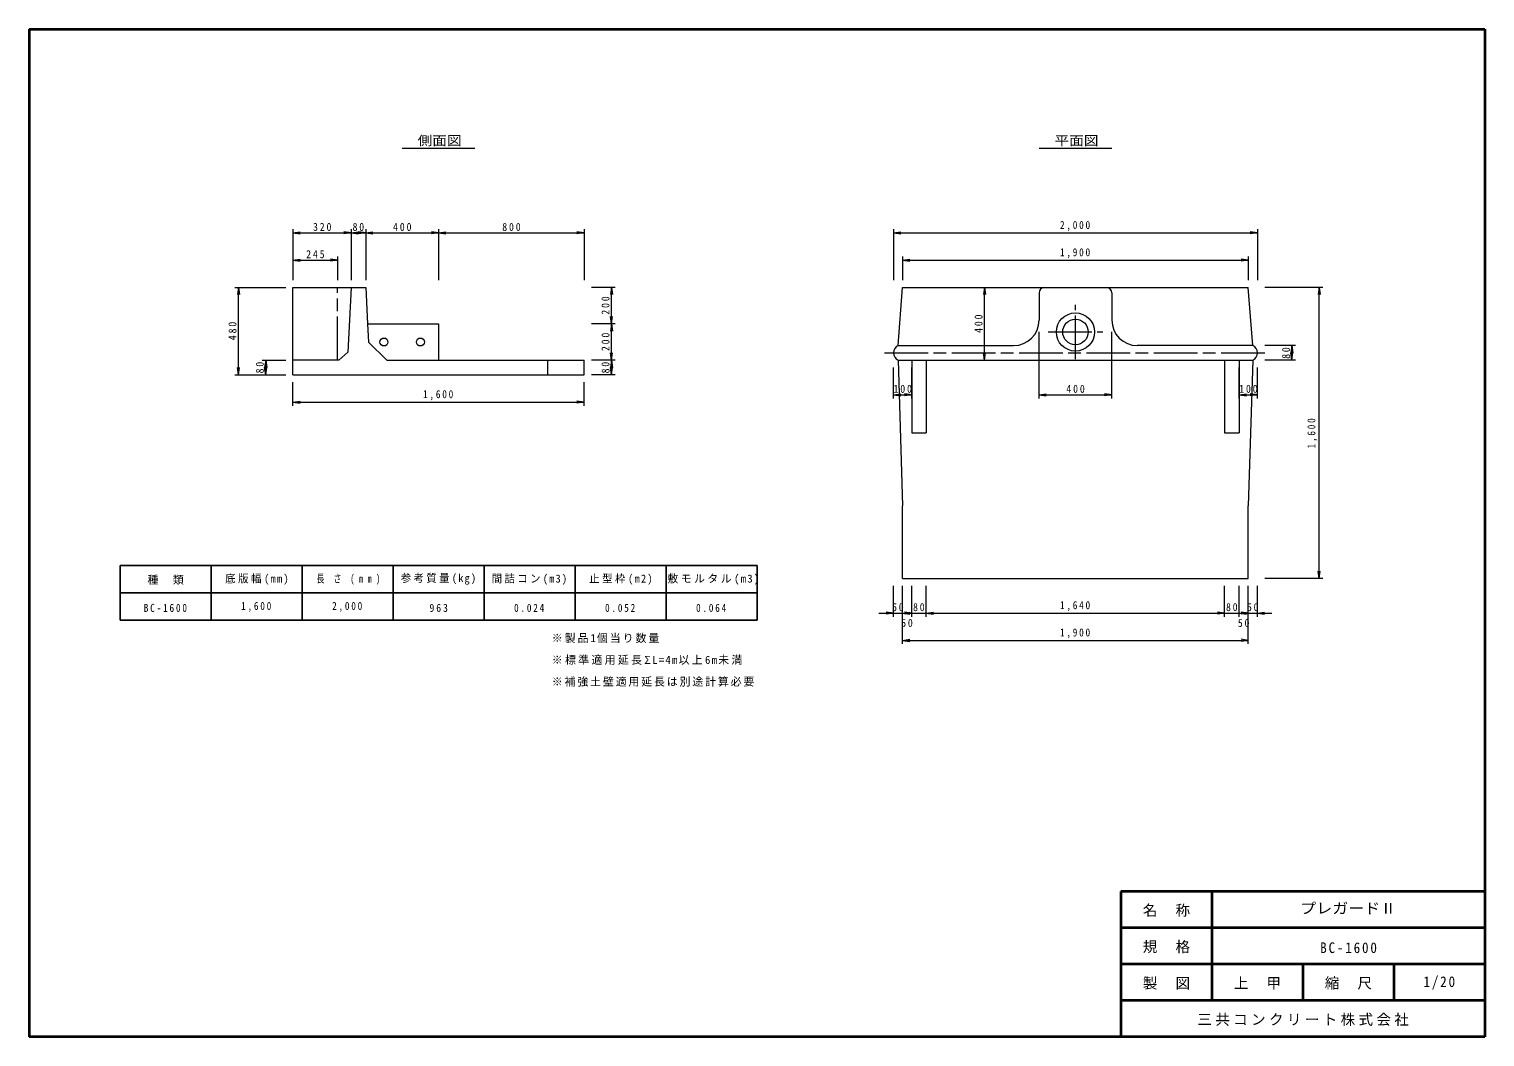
# Model space of a CAD drawing. Units: millimetres, scale not verified. Extents: x 200 to 8200, y 200 to 5740.
import ezdxf
from ezdxf.enums import TextEntityAlignment as Align

# ---------------------------------------------------------------- set-up
doc = ezdxf.new("R2010")
doc.units = ezdxf.units.MM
doc.header["$LTSCALE"] = 20
doc.linetypes.add('CHAIN', pattern=[18.5, 12, -1.5, 3.5, -1.5])
for name, color, linetype, lineweight in [('0-0ﾚｲﾔ', 2, 'Continuous', 18), ('0-1ﾚｲﾔ', 4, 'Continuous', 9), ('0-2ﾚｲﾔ', 7, 'CHAIN', 18), ('0-3ﾚｲﾔ', 3, 'Continuous', 25), ('_0-e_', 2, 'Continuous', 35)]:
    doc.layers.add(name, color=color, linetype=linetype, lineweight=lineweight)
doc.layers.add('0-4ﾚｲﾔ', color=7, linetype='Continuous')
doc.layers.add('_0-f_', color=3, linetype='Continuous')
doc.styles.add('ＭＳ ゴシック', font='')
doc.styles.get('ＭＳ ゴシック').set_extended_font_data('MS Gothic')

msp = doc.modelspace()

# ---------------------------------------------------------------- linework, layer by layer
at = {"layer": '0-0ﾚｲﾔ'}
for p, q in [((1650, 4319.96), (2050, 4319.96)), ((1650, 3839.95), (1650, 4319.96)), ((1970, 4319.96), (1952.25, 3964.97)), ((2050, 4319.96), (2060, 4119.95)), ((4975.08, 3999.99), (5000.09, 4319.96)), ((5000.09, 4319.96), (6899.91, 4319.96)), ((5750.02, 4289.96), (5750.02, 4139.97)), ((6149.98, 4289.96), (6149.98, 4139.97)), ((6924.92, 3999.99), (6899.91, 4319.96)), ((2060, 4119.95), (2065, 4019.95)), ((2060, 4119.95), (2450, 4119.95)), ((2450, 4119.95), (2450, 3919.96)), ((2065, 4019.95), (2165, 3919.96)), ((1952.25, 3964.97), (1902.5, 3919.96)), ((4975.08, 3999.99), (5610.03, 3999.99)), ((6924.92, 3999.99), (6289.97, 3999.99)), ((1902.5, 3919.96), (1650, 3919.96)), ((2165, 3919.96), (3250, 3919.96)), ((3050, 3839.95), (3050, 3919.96)), ((3250, 3839.95), (3250, 3919.96)), ((4975.08, 3919.99), (6924.92, 3919.99)), ((4975.08, 3919.99), (5000.09, 3119.96)), ((5050.08, 3919.99), (5050.08, 3520.02)), ((5130.08, 3919.99), (5130.08, 3520.02)), ((6769.92, 3919.99), (6769.92, 3520.02)), ((6849.92, 3919.99), (6849.92, 3520.02)), ((6924.92, 3919.99), (6899.91, 3119.96)), ((1650, 3839.95), (3250, 3839.95)), ((5050.08, 3520.02), (5130.08, 3520.02)), ((6769.92, 3520.02), (6849.92, 3520.02)), ((5000.09, 2719.96), (5000.09, 3119.96)), ((6899.91, 2719.96), (6899.91, 3119.96)), ((5000.09, 2719.96), (6899.91, 2719.96))]:
    msp.add_line(p, q, dxfattribs=at)
for centre, radius in [((5950, 4074.97), 104.99), ((5950, 4074.97), 69.99), ((2150, 4019.95), 21.93), ((2350, 4019.95), 21.93)]:
    msp.add_circle(centre, radius, dxfattribs=at)
for centre, radius, start, end in [((5780.02, 4289.96), 30, 90, 180), ((6119.98, 4289.96), 30, 0, 90), ((5610.03, 4139.97), 139.99, 270, 0), ((6289.97, 4139.97), 139.99, 180, 270), ((4994.59, 3959.99), 44.5, 115.99907, 244.00093), ((6905.41, 3959.99), 44.5, 295.99907, 64.00093)]:
    msp.add_arc(centre, radius, start, end, dxfattribs=at)
at = {"layer": '0-1ﾚｲﾔ', "color": 7, "lineweight": 18}
for p, q in [((2250, 5086.36), (2650, 5086.36)), ((5750, 5086.36), (6150, 5086.36))]:
    msp.add_line(p, q, dxfattribs=at)
at = {"layer": '0-1ﾚｲﾔ'}
for p, q in [((1650, 4639.96), (1650, 4359.96)), ((1650, 4619.96), (1689.61, 4625.53)), ((1650, 4619.96), (1970, 4619.96)), ((1650, 4619.96), (1689.61, 4614.39)), ((1970, 4619.96), (1930.39, 4625.53)), ((1970, 4619.96), (1930.39, 4614.39)), ((1970, 4639.96), (1970, 4359.96)), ((1970, 4619.96), (2009.61, 4625.53)), ((1970, 4619.96), (2050, 4619.96)), ((1970, 4619.96), (2009.61, 4614.39)), ((2050, 4619.96), (2010.39, 4625.53)), ((2050, 4619.96), (2010.39, 4614.39)), ((2050, 4639.96), (2050, 4359.96)), ((2050, 4619.96), (2089.61, 4625.53)), ((2050, 4619.96), (2450, 4619.96)), ((2050, 4619.96), (2089.61, 4614.39)), ((2450, 4619.96), (2410.39, 4625.53)), ((2450, 4619.96), (2410.39, 4614.39)), ((2450, 4639.96), (2450, 4359.96)), ((2450, 4619.96), (2489.61, 4625.53)), ((2450, 4619.96), (3250, 4619.96)), ((2450, 4619.96), (2489.61, 4614.39)), ((3250, 4619.96), (3210.39, 4625.53)), ((3250, 4619.96), (3210.39, 4614.39)), ((3250, 4639.96), (3250, 4359.96)), ((4950.05, 4639.96), (4950.05, 4359.96)), ((4950.05, 4619.96), (4989.66, 4625.52)), ((4950.05, 4619.96), (6949.87, 4619.96)), ((4950.05, 4619.96), (4989.66, 4614.39)), ((6949.87, 4619.96), (6910.26, 4625.52)), ((6949.87, 4619.96), (6910.26, 4614.39)), ((6949.87, 4639.96), (6949.87, 4359.96)), ((1650, 4489.96), (1650, 4359.96)), ((1895, 4489.96), (1895, 4359.96)), ((5000.05, 4489.96), (5000.05, 4359.96)), ((6899.87, 4489.96), (6899.87, 4359.96)), ((1650, 4469.96), (1689.61, 4475.53)), ((1650, 4469.96), (1895, 4469.96)), ((1650, 4469.96), (1689.61, 4464.39)), ((1895, 4469.96), (1855.39, 4475.53)), ((1895, 4469.96), (1855.39, 4464.39)), ((5000.05, 4469.96), (5039.66, 4475.52)), ((5000.05, 4469.96), (6899.87, 4469.96)), ((5000.05, 4469.96), (5039.66, 4464.39)), ((6899.87, 4469.96), (6860.26, 4475.52)), ((6899.87, 4469.96), (6860.26, 4464.39)), ((1330, 4319.96), (1610, 4319.96)), ((1350, 4319.96), (1344.43, 4280.35)), ((1350, 3839.96), (1350, 4319.96)), ((1350, 4319.96), (1355.57, 4280.35)), ((3420, 4319.95), (3290, 4319.95)), ((3400, 4319.95), (3394.43, 4280.34)), ((3400, 4119.95), (3400, 4319.95)), ((3400, 4319.95), (3405.57, 4280.34)), ((5450.04, 4319.96), (5444.48, 4280.34)), ((5450.04, 3919.99), (5450.04, 4319.96)), ((5450.04, 4319.96), (5455.61, 4280.34)), ((7309.92, 4319.96), (6989.91, 4319.96)), ((7289.92, 4319.96), (7284.35, 4280.34)), ((7289.92, 4319.96), (7295.48, 4280.34)), ((7289.92, 2719.96), (7289.92, 4319.96)), ((3420, 4119.95), (3290, 4119.95)), ((3400, 4119.95), (3394.43, 4159.56)), ((3400, 4119.95), (3394.43, 4080.34)), ((3400, 4119.95), (3405.57, 4159.56)), ((3400, 3919.95), (3400, 4119.95)), ((3400, 4119.95), (3405.57, 4080.34)), ((5750.02, 3709.99), (5750.02, 4074.97)), ((6149.98, 3709.99), (6149.98, 4074.97)), ((3400, 3919.95), (3394.43, 3959.56)), ((3400, 3919.95), (3405.57, 3959.56)), ((5450.04, 3919.99), (5444.48, 3959.6)), ((5450.04, 3919.99), (5455.61, 3959.6)), ((7159.91, 3999.99), (6989.91, 3999.99)), ((7139.91, 3999.99), (7134.35, 3960.38)), ((7139.91, 3919.99), (7134.35, 3959.6)), ((7139.91, 3919.99), (7139.91, 3999.99)), ((7139.91, 3999.99), (7145.48, 3960.38)), ((7139.91, 3919.99), (7145.48, 3959.6)), ((1350, 3839.96), (1344.43, 3879.57)), ((1350, 3839.96), (1355.57, 3879.57)), ((1480, 3919.96), (1610, 3919.96)), ((1500, 3919.96), (1494.43, 3880.35)), ((1500, 3839.96), (1494.43, 3879.57)), ((1500, 3839.96), (1500, 3919.96)), ((1500, 3919.96), (1505.57, 3880.35)), ((1500, 3839.96), (1505.57, 3879.57)), ((3420, 3919.95), (3290, 3919.95)), ((3400, 3919.95), (3394.43, 3880.34)), ((3400, 3839.95), (3394.43, 3879.56)), ((3400, 3839.95), (3400, 3919.95)), ((3400, 3919.95), (3405.57, 3880.34)), ((3400, 3839.95), (3405.57, 3879.56)), ((4950.09, 3709.99), (4950.09, 3879.99)), ((5050.09, 3709.99), (5050.09, 3879.99)), ((6849.92, 3709.99), (6849.92, 3879.99)), ((6949.91, 3709.99), (6949.91, 3879.99)), ((7159.91, 3919.99), (6989.91, 3919.99)), ((1330, 3839.96), (1610, 3839.96)), ((1480, 3839.96), (1610, 3839.96)), ((1650, 3669.96), (1650, 3799.96)), ((3250, 3669.96), (3250, 3799.96)), ((3420, 3839.95), (3290, 3839.95)), ((1650, 3689.96), (1689.61, 3695.52)), ((1650, 3689.96), (1689.61, 3684.39)), ((1650, 3689.96), (3250, 3689.96)), ((3250, 3689.96), (3210.39, 3695.52)), ((3250, 3689.96), (3210.39, 3684.39)), ((4950.09, 3729.99), (4989.7, 3735.56)), ((4950.09, 3729.99), (5050.09, 3729.99)), ((4950.09, 3729.99), (4989.7, 3724.43)), ((5050.09, 3729.99), (5010.48, 3735.56)), ((5050.09, 3729.99), (5010.48, 3724.43)), ((5750.02, 3729.99), (5789.63, 3735.56)), ((5750.02, 3729.99), (6149.98, 3729.99)), ((5750.02, 3729.99), (5789.63, 3724.43)), ((6149.98, 3729.99), (6110.37, 3735.56)), ((6149.98, 3729.99), (6110.37, 3724.43)), ((6849.92, 3729.99), (6889.53, 3735.56)), ((6849.92, 3729.99), (6949.91, 3729.99)), ((6849.92, 3729.99), (6889.53, 3724.43)), ((6949.91, 3729.99), (6910.3, 3735.56)), ((6949.91, 3729.99), (6910.3, 3724.43)), ((7289.92, 2719.96), (7284.35, 2759.57)), ((7289.92, 2719.96), (7295.48, 2759.57)), ((4950.09, 2509.96), (4950.09, 2679.96)), ((5000, 2509.96), (5000, 2679.96)), ((5000, 2359.96), (5000, 2679.96)), ((5050.08, 2509.96), (5050.08, 2679.96)), ((5130.08, 2509.96), (5130.08, 2679.96)), ((6769.92, 2509.96), (6769.92, 2679.96)), ((6849.92, 2509.96), (6849.92, 2679.96)), ((6900, 2509.96), (6900, 2679.96)), ((6900, 2359.96), (6900, 2679.96)), ((6949.91, 2509.96), (6949.91, 2679.96)), ((7309.92, 2719.96), (6989.91, 2719.96)), ((4870.09, 2529.96), (5000, 2529.96)), ((4950.09, 2529.96), (4910.48, 2535.52)), ((4950.09, 2529.96), (4910.48, 2524.39)), ((5000, 2529.96), (5039.61, 2535.52)), ((5000, 2529.96), (5050.08, 2529.96)), ((5000, 2529.96), (5039.61, 2524.39)), ((5050.08, 2529.96), (5010.47, 2535.52)), ((5050.08, 2529.96), (5010.47, 2524.39)), ((5050.08, 2529.96), (5130.08, 2529.96)), ((5130.08, 2529.96), (5169.69, 2535.52)), ((5130.08, 2529.96), (6769.92, 2529.96)), ((5130.08, 2529.96), (5169.69, 2524.39)), ((6769.92, 2529.96), (6730.31, 2535.52)), ((6769.92, 2529.96), (6730.31, 2524.39)), ((6769.92, 2529.96), (6849.92, 2529.96)), ((6849.92, 2529.96), (6889.53, 2535.52)), ((6849.92, 2529.96), (6900, 2529.96)), ((6849.92, 2529.96), (6889.53, 2524.39)), ((6900, 2529.96), (6860.38, 2535.52)), ((6900, 2529.96), (6860.38, 2524.39)), ((6900, 2529.96), (7029.91, 2529.96)), ((6949.91, 2529.96), (6989.52, 2535.52)), ((6949.91, 2529.96), (6989.52, 2524.39)), ((5000, 2379.96), (5039.61, 2385.52)), ((5000, 2379.96), (6900, 2379.96)), ((5000, 2379.96), (5039.61, 2374.39)), ((6900, 2379.96), (6860.38, 2385.52)), ((6900, 2379.96), (6860.38, 2374.39))]:
    msp.add_line(p, q, dxfattribs=at)
at = {"layer": '0-2ﾚｲﾔ'}
for p, q in [((1895, 3919.96), (1895, 4319.96)), ((5950.04, 3924.98), (5950.04, 4224.98)), ((5800, 4074.98), (6100, 4074.98)), ((4900.08, 3960), (6999.91, 3960))]:
    msp.add_line(p, q, dxfattribs=at)
at = {"layer": '0-3ﾚｲﾔ'}
for p, q in [((700, 2790.71), (4200, 2790.71)), ((700, 2790.71), (700, 2490.71)), ((1200, 2790.71), (1200, 2490.71)), ((1700, 2790.71), (1700, 2490.71)), ((2200, 2790.71), (2200, 2490.71)), ((2700, 2790.71), (2700, 2490.71)), ((3200, 2790.71), (3200, 2490.71)), ((3700, 2790.71), (3700, 2490.71)), ((4200, 2790.71), (4200, 2490.71)), ((700, 2640.71), (4200, 2640.71)), ((700, 2490.71), (4200, 2490.71))]:
    msp.add_line(p, q, dxfattribs=at)
at = {"layer": '_0-e_'}
for p, q in [((200, 5740), (8200, 5740)), ((200, 5740), (200, 200)), ((8200, 5740), (8200, 200)), ((8200, 1000), (6200, 1000)), ((6200, 1000), (6200, 200)), ((6700, 1000), (6700, 400)), ((8200, 800), (6200, 800)), ((8200, 600), (6200, 600)), ((7200, 600), (7200, 400)), ((7700, 600), (7700, 400)), ((8200, 400), (6200, 400)), ((8200, 200), (200, 200))]:
    msp.add_line(p, q, dxfattribs=at)

# ---------------------------------------------------------------- texts
at = {"layer": '0-1ﾚｲﾔ', "color": 7, "style": 'ＭＳ ゴシック', "width": 1.15}
for s, p in [('側面図', (2335, 5086.36)), ('平面図', (5835, 5086.36))]:
    msp.add_text(s, height=51.32, dxfattribs=at).set_placement(p, align=Align.BOTTOM_LEFT)
at = {"layer": '0-1ﾚｲﾔ', "color": 7, "char_height": 43.99, "attachment_point": 7, "style": 'ＭＳ ゴシック'}
for s, insert in [('\\T1.38;\\W0.9;320', (1760, 4629.96)), ('\\T1.36;\\W0.9;80', (1977.5, 4629.96)), ('\\T1.38;\\W0.9;400', (2200, 4629.96)), ('\\T1.38;\\W0.9;800', (2800, 4629.96)), ('\\T1.38;\\W0.85;2,000', (5864.96, 4629.96)), ('\\T1.38;\\W0.9;245', (1722.5, 4479.96)), ('\\T1.38;\\W0.85;1,900', (5864.96, 4479.96)), ('\\T1.38;\\W0.9;100', (4950.09, 3739.99)), ('\\T1.38;\\W0.9;400', (5900, 3739.99)), ('\\T1.38;\\W0.9;100', (6849.92, 3739.99)), ('\\T1.38;\\W0.85;1,600', (2365, 3699.96)), ('\\T1.36;\\W0.9;50', (4942.54, 2539.96)), ('\\T1.36;\\W0.9;80', (5057.58, 2539.96)), ('\\T1.38;\\W0.85;1,640', (5865, 2539.96)), ('\\T1.36;\\W0.9;80', (6777.42, 2539.96)), ('\\T1.36;\\W0.9;50', (6892.45, 2539.96)), ('\\T1.36;\\W0.9;50', (4992.54, 2452.85)), ('\\T1.36;\\W0.9;50', (6842.46, 2452.85)), ('\\T1.38;\\W0.85;1,900', (5865, 2389.96))]:
    msp.add_mtext(s, dxfattribs=dict(at, insert=insert))
at = {"layer": '0-1ﾚｲﾔ', "color": 7, "char_height": 43.99, "attachment_point": 7, "rotation": 90, "style": 'ＭＳ ゴシック'}
for s, insert in [('\\T1.38;\\W0.9;200', (3390, 4169.95)), ('\\T1.38;\\W0.9;400', (5440.04, 4069.97)), ('\\T1.38;\\W0.9;480', (1340, 4029.96)), ('\\T1.38;\\W0.9;200', (3390, 3969.95)), ('\\T1.36;\\W0.9;80', (7129.91, 3927.49)), ('\\T1.36;\\W0.9;80', (1490, 3847.46)), ('\\T1.36;\\W0.9;80', (3390, 3847.45)), ('\\T1.38;\\W0.85;1,600', (7279.92, 3434.96))]:
    msp.add_mtext(s, dxfattribs=dict(at, insert=insert))
at = {"layer": '0-4ﾚｲﾔ', "char_height": 43.99, "attachment_point": 7, "style": 'ＭＳ ゴシック'}
for s, insert in [('\\T2.33;種類', (850, 2685.71)), ('\\T1.25;\\W0.95;底版幅(mm)', (1277.5, 2685.71)), ('\\T2.15;\\W0.7;長さ(mm)', (1780, 2685.71)), ('\\T1.23;\\W0.95;参考質量(kg)', (2242.5, 2685.71)), ('\\T1.23;\\W0.95;間詰コン(m3)', (2742.5, 2685.71)), ('\\T1.25;\\W0.95;止型枠(m2)', (3277.5, 2685.71)), ('\\T1.22;敷モルタル(m3)', (3707.5, 2685.71)), ('\\T1.39;\\W0.85;BC-1600', (830, 2535.71)), ('\\T1.38;\\W0.85;1,600', (1365, 2535.71)), ('\\T1.38;\\W0.85;2,000', (1865, 2535.71)), ('\\T1.38;\\W0.9;963', (2400, 2535.71)), ('\\T1.38;\\W0.85;0.024', (2865, 2535.71)), ('\\T1.38;\\W0.85;0.052', (3365, 2535.71)), ('\\T1.38;\\W0.85;0.064', (3865, 2535.71)), ('\\T1.18;※製品1個当り数量', (3072.34, 2365.25)), ('\\T1.21;※標準適用延長ΣL=4m以上6m未満', (3072.34, 2245.25)), ('\\T1.17;※補強土壁適用延長は別途計算必要', (3072.34, 2125.25))]:
    msp.add_mtext(s, dxfattribs=dict(at, insert=insert))
at = {"layer": '_0-f_', "style": 'ＭＳ ゴシック', "width": 1.1}
msp.add_text('プレガードⅡ', height=58.65, dxfattribs=at).set_placement((7185, 860), align=Align.BOTTOM_LEFT)
at = {"layer": '_0-f_', "char_height": 58.65, "attachment_point": 7, "style": 'ＭＳ ゴシック'}
for s, insert in [('\\T2.25;名称', (6320, 860)), ('\\T2.25;規格', (6320, 660)), ('\\T1.28;\\W0.9;BC-1600', (7295, 660)), ('\\T2.25;製図', (6320, 460)), ('\\T2.25;上甲', (6820, 460)), ('\\T2.25;縮尺', (7320, 460)), ('\\T1.28;\\W0.9;1/20', (7862.5, 460)), ('\\T1.23;三共コンクリート株式会社', (6620, 260))]:
    msp.add_mtext(s, dxfattribs=dict(at, insert=insert))

doc.saveas('drawing.dxf')
